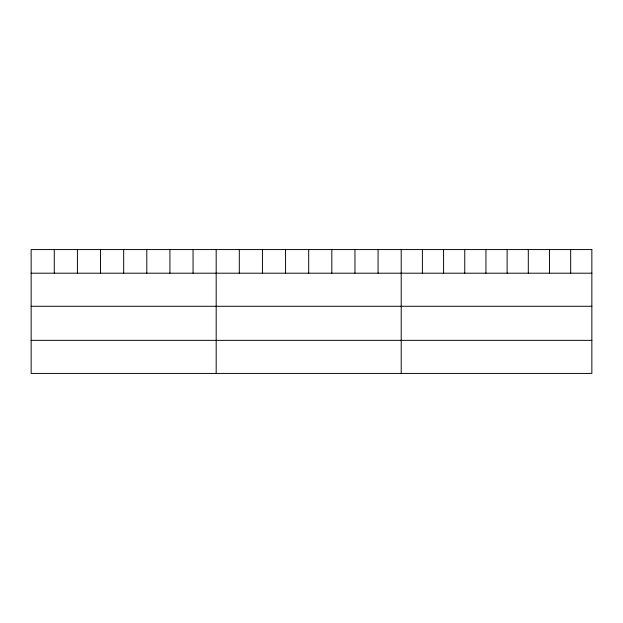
<?xml version="1.0" encoding="UTF-8"?>
<svg xmlns="http://www.w3.org/2000/svg" width="623" height="623" viewBox="0 0 623 623"><rect width="100%" height="100%" fill="white"/><g stroke="black" fill="none" stroke-linecap="round" stroke-linejoin="round"><path stroke-width="0.93" d="M31.15 273.201L591.85 273.201M31.15 306.275L591.85 306.275M31.15 340.353L591.85 340.353M570.668 249.574L570.668 273.201M549.486 249.574L549.486 273.201M528.304 249.574L528.304 273.201M507.122 249.574L507.122 273.201M485.94 249.574L485.94 273.201M464.758 249.574L464.758 273.201M443.576 249.574L443.576 273.201M422.394 249.574L422.394 273.201M401.212 249.574L401.212 373.426M378.083 249.574L378.083 273.201M354.954 249.574L354.954 273.201M331.825 249.574L331.825 273.201M308.697 249.574L308.697 273.201M285.568 249.574L285.568 273.201M262.439 249.574L262.439 273.201M239.31 249.574L239.31 273.201M216.181 249.574L216.181 373.426M193.052 249.574L193.052 273.201M169.923 249.574L169.923 273.201M146.794 249.574L146.794 273.201M123.666 249.574L123.666 273.201M100.537 249.574L100.537 273.201M77.408 249.574L77.408 273.201M54.279 249.574L54.279 273.201M591.85 249.574L31.15 249.574L31.15 373.426L591.85 373.426L591.85 249.574"/></g></svg>
